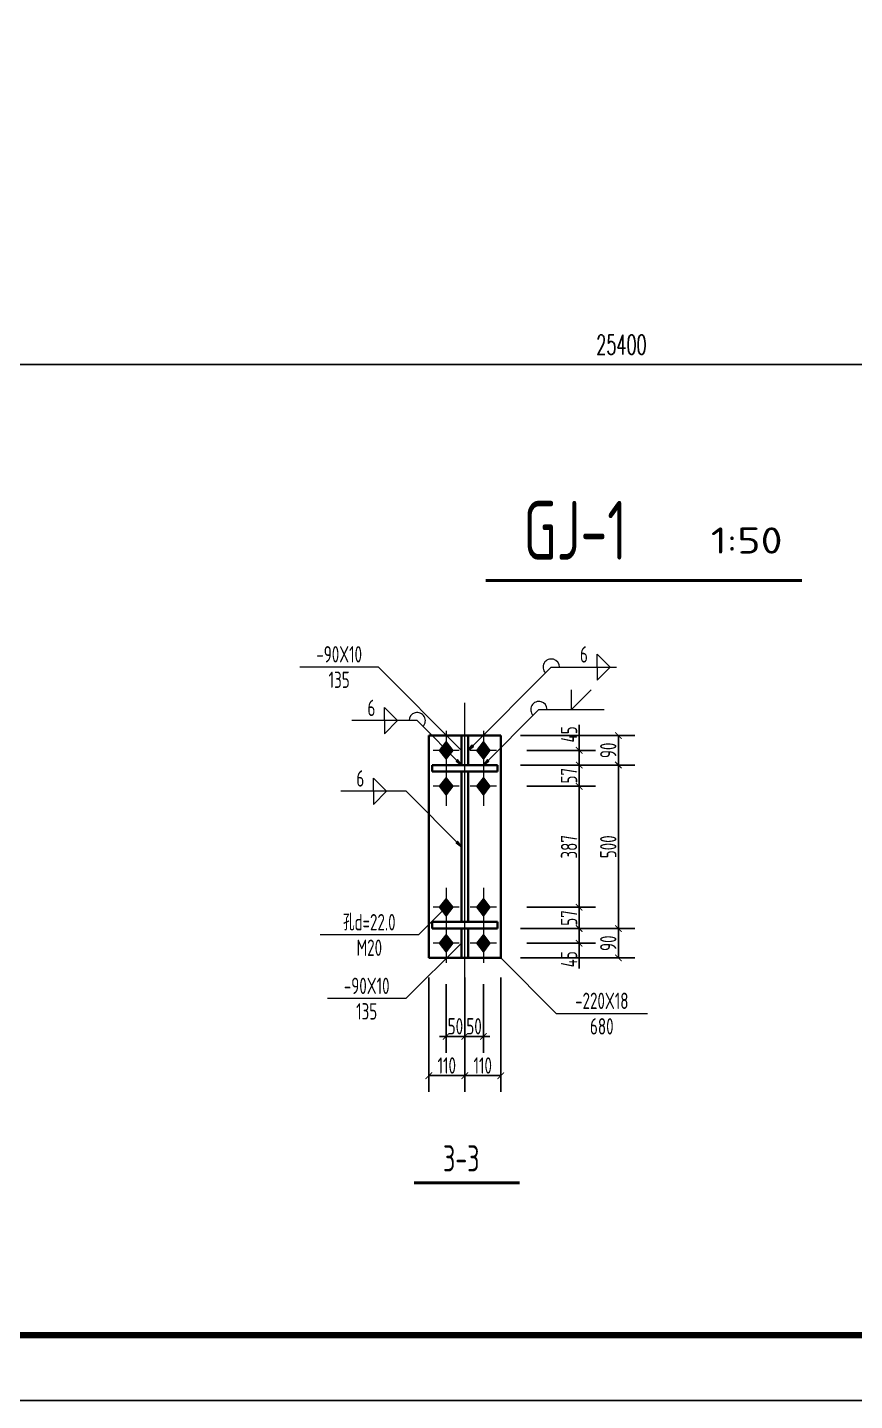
# Model space of a CAD drawing. Extents: x -307088 to 5640332, y -3541089 to -2181377.
# Drawn here: x 5505496 to 5518148, y -3172089 to -3151089 of the extents above; entities that cross this region are included whole.
import ezdxf
from ezdxf.enums import TextEntityAlignment as Align

# ---------------------------------------------------------------- set-up
doc = ezdxf.new("R2010")
doc.units = 0
doc.header["$LTSCALE"] = 100
doc.header["$MEASUREMENT"] = 0
doc.linetypes.add('线型6', pattern=[8.75, 5, -1.25, 1.25, -1.25])
doc.layers.get('0').update_dxf_attribs({"linetype": 'CONTINUOUS'})
doc.layers.get('DEFPOINTS').update_dxf_attribs({"linetype": 'CONTINUOUS'})
for name, color, linetype in [('10', 7, 'CONTINUOUS'), ('11', 7, 'CONTINUOUS'), ('20', 15, 'CONTINUOUS'), ('PUB_DIM', 3, 'CONTINUOUS'), ('PUB_TITLE', 4, 'CONTINUOUS'), ('尺寸标注', 253, 'CONTINUOUS'), ('焊缝标注', 253, 'CONTINUOUS'), ('螺栓孔标注', 253, 'CONTINUOUS'), ('钢板标注', 253, 'CONTINUOUS')]:
    doc.layers.add(name, color=color, linetype=linetype)
doc.styles.add('DIM_FONT', font='SIMPLEX.shx', dxfattribs={"width": 0.6, "bigfont": 'hztxt.shx'})
doc.styles.add('FromPkpm', font='Pkpmeng', dxfattribs={"width": 0.7, "bigfont": 'hztxt'})
doc.styles.get("Standard").update_dxf_attribs({"font": 'tssdeng.shx', "height": 3, "bigfont": 'tssdchn.shx'})
doc.styles.add('TSSD_DIMENSION', font='Tssdeng.shx', dxfattribs={"width": 0.7, "bigfont": 'hztxt.shx'})
doc.dimstyles.new('DIMN', dxfattribs={"dimtxt": 300, "dimasz": 1, "dimexe": 250, "dimexo": 300, "dimgap": 150, "dimtad": 1, "dimdec": 0, "dimzin": 0, "dimdsep": 46, "dimtxsty": 'DIM_FONT', "dimblk": '_DIMX', "dimcen": 0, "dimdle": 100, "dimclrt": 7, "dimadec": 0, "dimazin": 0, "dimtfac": 1, "dimtdec": 0, "dimtix": 1, "dimtmove": 2, "dimatfit": 3, "dimldrblk": '_DIMX', "dimfxl": 1, "dimtolj": 1, "dimtzin": 0, "dimarcsym": 0})
doc.dimstyles.new('Pkpm_1.00', dxfattribs={"dimtxt": 250, "dimasz": 100, "dimexe": 250, "dimexo": 0.0625, "dimgap": 30, "dimtad": 1, "dimdec": 0, "dimrnd": 5, "dimzin": 0, "dimdsep": 46, "dimtxsty": 'FromPkpm', "dimblk1": 'ARCHTICK', "dimblk2": 'ARCHTICK', "dimsah": 1, "dimcen": 0.09, "dimadec": 0, "dimazin": 0, "dimtfac": 1, "dimtdec": 0, "dimtix": 1, "dimtmove": 2, "dimatfit": 1, "dimfxl": 1, "dimtolj": 1, "dimtzin": 0, "dimarcsym": 0})

# ---------------------------------------------------------------- blocks, each defined once
blk = doc.blocks.new('_ARCHTICK')
at = {"color": 0, "linetype": 'ByBlock', "const_width": 0.15}
blk.add_lwpolyline([(-0.5, -0.5), (0.5, 0.5)], dxfattribs=at)
blk = doc.blocks.new('*D41')
at = {"layer": 'DEFPOINTS', "color": 0, "linetype": 'Continuous', "transparency": 16777216}
for p in [(5512736, -3162145), (5513936, -3162145), (5512736, -3162370)]:
    blk.add_point(p, dxfattribs=at)
at = {"layer": '尺寸标注', "color": 0, "linetype": 'Continuous', "lineweight": -2, "transparency": 16777216}
for p, q in [((5513936, -3162145), (5513936, -3161756)), ((5513136, -3162145), (5514186, -3162145)), ((5513936, -3162370), (5513936, -3162145)), ((5513136, -3162370), (5514186, -3162370))]:
    blk.add_line(p, q, dxfattribs=at)
at = {"layer": '尺寸标注', "color": 0, "linetype": 'Continuous', "lineweight": -2, "transparency": 16777216, "xscale": 100, "yscale": 100, "zscale": 100}
for p, rotation in [((5513936, -3162145), 90), ((5513936, -3162370), 270)]:
    blk.add_blockref('_ARCHTICK', p, dxfattribs=dict(at, rotation=rotation))
at = {"layer": '尺寸标注', "color": 0, "linetype": 'Continuous', "lineweight": 18, "transparency": 16777216, "insert": (5513781, -3161901), "char_height": 250, "attachment_point": 5, "rotation": 90, "style": 'FromPkpm'}
blk.add_mtext('\\A1;45', dxfattribs=at)
blk = doc.blocks.new('*D42')
at = {"layer": 'DEFPOINTS', "color": 0, "linetype": 'Continuous', "transparency": 16777216}
for p in [(5512736, -3162370), (5513936, -3162370), (5512736, -3162695)]:
    blk.add_point(p, dxfattribs=at)
at = {"layer": '尺寸标注', "color": 0, "linetype": 'Continuous', "lineweight": -2, "transparency": 16777216}
for p, q in [((5513136, -3162370), (5514186, -3162370)), ((5513936, -3162695), (5513936, -3162370)), ((5513136, -3162695), (5514186, -3162695))]:
    blk.add_line(p, q, dxfattribs=at)
at = {"layer": '尺寸标注', "color": 0, "linetype": 'Continuous', "lineweight": -2, "transparency": 16777216, "xscale": 100, "yscale": 100, "zscale": 100}
for p, rotation in [((5513936, -3162370), 90), ((5513936, -3162695), 270)]:
    blk.add_blockref('_ARCHTICK', p, dxfattribs=dict(at, rotation=rotation))
at = {"layer": '尺寸标注', "color": 0, "linetype": 'Continuous', "lineweight": 18, "transparency": 16777216, "insert": (5513781, -3162533), "char_height": 250, "attachment_point": 5, "rotation": 90, "style": 'FromPkpm'}
blk.add_mtext('\\A1;57', dxfattribs=at)
blk = doc.blocks.new('*D43')
at = {"layer": 'DEFPOINTS', "color": 0, "linetype": 'Continuous', "transparency": 16777216}
for p in [(5512736, -3164870), (5513936, -3164870), (5512736, -3165095)]:
    blk.add_point(p, dxfattribs=at)
at = {"layer": '尺寸标注', "color": 0, "linetype": 'Continuous', "lineweight": -2, "transparency": 16777216}
for p, q in [((5513136, -3164870), (5514186, -3164870)), ((5513936, -3164870), (5513936, -3165095)), ((5513136, -3165095), (5514186, -3165095)), ((5513936, -3165095), (5513936, -3165484))]:
    blk.add_line(p, q, dxfattribs=at)
at = {"layer": '尺寸标注', "color": 0, "linetype": 'Continuous', "lineweight": -2, "transparency": 16777216, "xscale": 100, "yscale": 100, "zscale": 100}
for p, rotation in [((5513936, -3164870), 90), ((5513936, -3165095), 270)]:
    blk.add_blockref('_ARCHTICK', p, dxfattribs=dict(at, rotation=rotation))
at = {"layer": '尺寸标注', "color": 0, "linetype": 'Continuous', "lineweight": 18, "transparency": 16777216, "insert": (5513781, -3165340), "char_height": 250, "attachment_point": 5, "rotation": 90, "style": 'FromPkpm'}
blk.add_mtext('\\A1;45', dxfattribs=at)
blk = doc.blocks.new('*D44')
at = {"layer": 'DEFPOINTS', "color": 0, "linetype": 'Continuous', "transparency": 16777216}
for p in [(5512736, -3164545), (5513936, -3164545), (5512736, -3164870)]:
    blk.add_point(p, dxfattribs=at)
at = {"layer": '尺寸标注', "color": 0, "linetype": 'Continuous', "lineweight": -2, "transparency": 16777216}
for p, q in [((5513136, -3164545), (5514186, -3164545)), ((5513936, -3164870), (5513936, -3164545)), ((5513136, -3164870), (5514186, -3164870))]:
    blk.add_line(p, q, dxfattribs=at)
at = {"layer": '尺寸标注', "color": 0, "linetype": 'Continuous', "lineweight": -2, "transparency": 16777216, "xscale": 100, "yscale": 100, "zscale": 100}
for p, rotation in [((5513936, -3164545), 90), ((5513936, -3164870), 270)]:
    blk.add_blockref('_ARCHTICK', p, dxfattribs=dict(at, rotation=rotation))
at = {"layer": '尺寸标注', "color": 0, "linetype": 'Continuous', "lineweight": 18, "transparency": 16777216, "insert": (5513781, -3164708), "char_height": 250, "attachment_point": 5, "rotation": 90, "style": 'FromPkpm'}
blk.add_mtext('\\A1;57', dxfattribs=at)
blk = doc.blocks.new('*D45')
at = {"layer": 'DEFPOINTS', "color": 0, "linetype": 'Continuous', "transparency": 16777216}
for p in [(5512736, -3162695), (5513936, -3162695), (5512736, -3164545)]:
    blk.add_point(p, dxfattribs=at)
at = {"layer": '尺寸标注', "color": 0, "linetype": 'Continuous', "lineweight": -2, "transparency": 16777216}
for p, q in [((5513136, -3162695), (5514186, -3162695)), ((5513936, -3164545), (5513936, -3162695)), ((5513136, -3164545), (5514186, -3164545))]:
    blk.add_line(p, q, dxfattribs=at)
at = {"layer": '尺寸标注', "color": 0, "linetype": 'Continuous', "lineweight": -2, "transparency": 16777216, "xscale": 100, "yscale": 100, "zscale": 100}
for p, rotation in [((5513936, -3162695), 90), ((5513936, -3164545), 270)]:
    blk.add_blockref('_ARCHTICK', p, dxfattribs=dict(at, rotation=rotation))
at = {"layer": '尺寸标注', "color": 0, "linetype": 'Continuous', "lineweight": 18, "transparency": 16777216, "insert": (5513781, -3163620), "char_height": 250, "attachment_point": 5, "rotation": 90, "style": 'FromPkpm'}
blk.add_mtext('\\A1;387', dxfattribs=at)
blk = doc.blocks.new('*D46')
at = {"layer": 'DEFPOINTS', "color": 0, "linetype": 'Continuous', "transparency": 16777216}
for p in [(5511901, -3165320), (5512186, -3165320), (5512186, -3166520)]:
    blk.add_point(p, dxfattribs=at)
at = {"layer": '尺寸标注', "color": 0, "linetype": 'Continuous', "lineweight": -2, "transparency": 16777216}
for p, q in [((5511901, -3165720), (5511901, -3166770)), ((5512186, -3165720), (5512186, -3166770)), ((5511901, -3166520), (5511801, -3166520)), ((5511901, -3166520), (5512186, -3166520)), ((5512186, -3166520), (5512286, -3166520))]:
    blk.add_line(p, q, dxfattribs=at)
at = {"layer": '尺寸标注', "color": 0, "linetype": 'Continuous', "lineweight": -2, "transparency": 16777216, "xscale": 100, "yscale": 100, "zscale": 100}
blk.add_blockref('_ARCHTICK', (5511901, -3166520), dxfattribs=at)
at = {"layer": '尺寸标注', "color": 0, "linetype": 'Continuous', "lineweight": -2, "transparency": 16777216, "xscale": 100, "yscale": 100, "zscale": 100, "rotation": 180}
blk.add_blockref('_ARCHTICK', (5512186, -3166520), dxfattribs=at)
at = {"layer": '尺寸标注', "color": 0, "linetype": 'Continuous', "lineweight": 18, "transparency": 16777216, "insert": (5512043, -3166365), "char_height": 250, "attachment_point": 5, "style": 'FromPkpm'}
blk.add_mtext('\\A1;50', dxfattribs=at)
blk = doc.blocks.new('*D47')
at = {"layer": 'DEFPOINTS', "color": 0, "linetype": 'Continuous', "transparency": 16777216}
for p in [(5512186, -3165320), (5512471, -3165320), (5512471, -3166520)]:
    blk.add_point(p, dxfattribs=at)
at = {"layer": '尺寸标注', "color": 0, "linetype": 'Continuous', "lineweight": -2, "transparency": 16777216}
for p, q in [((5512186, -3165720), (5512186, -3166770)), ((5512471, -3165720), (5512471, -3166770)), ((5512186, -3166520), (5512086, -3166520)), ((5512186, -3166520), (5512471, -3166520)), ((5512471, -3166520), (5512571, -3166520))]:
    blk.add_line(p, q, dxfattribs=at)
at = {"layer": '尺寸标注', "color": 0, "linetype": 'Continuous', "lineweight": -2, "transparency": 16777216, "xscale": 100, "yscale": 100, "zscale": 100}
blk.add_blockref('_ARCHTICK', (5512186, -3166520), dxfattribs=at)
at = {"layer": '尺寸标注', "color": 0, "linetype": 'Continuous', "lineweight": -2, "transparency": 16777216, "xscale": 100, "yscale": 100, "zscale": 100, "rotation": 180}
blk.add_blockref('_ARCHTICK', (5512471, -3166520), dxfattribs=at)
at = {"layer": '尺寸标注', "color": 0, "linetype": 'Continuous', "lineweight": 18, "transparency": 16777216, "insert": (5512328, -3166365), "char_height": 250, "attachment_point": 5, "style": 'FromPkpm'}
blk.add_mtext('\\A1;50', dxfattribs=at)
blk = doc.blocks.new('*D48')
at = {"layer": 'DEFPOINTS', "color": 0, "linetype": 'Continuous', "transparency": 16777216}
for p in [(5511636, -3165320), (5512186, -3165320), (5512186, -3167120)]:
    blk.add_point(p, dxfattribs=at)
at = {"layer": '尺寸标注', "color": 0, "linetype": 'Continuous', "lineweight": -2, "transparency": 16777216}
for p, q in [((5511636, -3165620), (5511636, -3167370)), ((5512186, -3165620), (5512186, -3167370)), ((5511636, -3167120), (5512186, -3167120))]:
    blk.add_line(p, q, dxfattribs=at)
at = {"layer": '尺寸标注', "color": 0, "linetype": 'Continuous', "lineweight": -2, "transparency": 16777216, "xscale": 100, "yscale": 100, "zscale": 100, "rotation": 180}
blk.add_blockref('_ARCHTICK', (5511636, -3167120), dxfattribs=at)
at = {"layer": '尺寸标注', "color": 0, "linetype": 'Continuous', "lineweight": -2, "transparency": 16777216, "xscale": 100, "yscale": 100, "zscale": 100}
blk.add_blockref('_ARCHTICK', (5512186, -3167120), dxfattribs=at)
at = {"layer": '尺寸标注', "color": 0, "linetype": 'Continuous', "lineweight": 18, "transparency": 16777216, "insert": (5511911, -3166965), "char_height": 250, "attachment_point": 5, "style": 'FromPkpm'}
blk.add_mtext('\\A1;110', dxfattribs=at)
blk = doc.blocks.new('*D49')
at = {"layer": 'DEFPOINTS', "color": 0, "linetype": 'Continuous', "transparency": 16777216}
for p in [(5512186, -3165320), (5512736, -3165320), (5512736, -3167120)]:
    blk.add_point(p, dxfattribs=at)
at = {"layer": '尺寸标注', "color": 0, "linetype": 'Continuous', "lineweight": -2, "transparency": 16777216}
for p, q in [((5512186, -3165620), (5512186, -3167370)), ((5512736, -3165620), (5512736, -3167370)), ((5512186, -3167120), (5512736, -3167120))]:
    blk.add_line(p, q, dxfattribs=at)
at = {"layer": '尺寸标注', "color": 0, "linetype": 'Continuous', "lineweight": -2, "transparency": 16777216, "xscale": 100, "yscale": 100, "zscale": 100, "rotation": 180}
blk.add_blockref('_ARCHTICK', (5512186, -3167120), dxfattribs=at)
at = {"layer": '尺寸标注', "color": 0, "linetype": 'Continuous', "lineweight": -2, "transparency": 16777216, "xscale": 100, "yscale": 100, "zscale": 100}
blk.add_blockref('_ARCHTICK', (5512736, -3167120), dxfattribs=at)
at = {"layer": '尺寸标注', "color": 0, "linetype": 'Continuous', "lineweight": 18, "transparency": 16777216, "insert": (5512461, -3166965), "char_height": 250, "attachment_point": 5, "style": 'FromPkpm'}
blk.add_mtext('\\A1;110', dxfattribs=at)
blk = doc.blocks.new('*D50')
at = {"layer": 'DEFPOINTS', "color": 0, "linetype": 'Continuous', "transparency": 16777216}
for p in [(5512736, -3164870), (5514536, -3164870), (5512736, -3165320)]:
    blk.add_point(p, dxfattribs=at)
at = {"layer": '尺寸标注', "color": 0, "linetype": 'Continuous', "lineweight": -2, "transparency": 16777216}
for p, q in [((5513036, -3164870), (5514786, -3164870)), ((5514536, -3165320), (5514536, -3164870)), ((5513036, -3165320), (5514786, -3165320))]:
    blk.add_line(p, q, dxfattribs=at)
at = {"layer": '尺寸标注', "color": 0, "linetype": 'Continuous', "lineweight": -2, "transparency": 16777216, "xscale": 100, "yscale": 100, "zscale": 100}
for p, rotation in [((5514536, -3164870), 90), ((5514536, -3165320), 270)]:
    blk.add_blockref('_ARCHTICK', p, dxfattribs=dict(at, rotation=rotation))
at = {"layer": '尺寸标注', "color": 0, "linetype": 'Continuous', "lineweight": 18, "transparency": 16777216, "insert": (5514381, -3165095), "char_height": 250, "attachment_point": 5, "rotation": 90, "style": 'FromPkpm'}
blk.add_mtext('\\A1;90', dxfattribs=at)
blk = doc.blocks.new('*D51')
at = {"layer": 'DEFPOINTS', "color": 0, "linetype": 'Continuous', "transparency": 16777216}
for p in [(5512736, -3162370), (5514536, -3162370), (5512736, -3164870)]:
    blk.add_point(p, dxfattribs=at)
at = {"layer": '尺寸标注', "color": 0, "linetype": 'Continuous', "lineweight": -2, "transparency": 16777216}
for p, q in [((5513036, -3162370), (5514786, -3162370)), ((5514536, -3164870), (5514536, -3162370)), ((5513036, -3164870), (5514786, -3164870))]:
    blk.add_line(p, q, dxfattribs=at)
at = {"layer": '尺寸标注', "color": 0, "linetype": 'Continuous', "lineweight": -2, "transparency": 16777216, "xscale": 100, "yscale": 100, "zscale": 100}
for p, rotation in [((5514536, -3162370), 90), ((5514536, -3164870), 270)]:
    blk.add_blockref('_ARCHTICK', p, dxfattribs=dict(at, rotation=rotation))
at = {"layer": '尺寸标注', "color": 0, "linetype": 'Continuous', "lineweight": 18, "transparency": 16777216, "insert": (5514381, -3163620), "char_height": 250, "attachment_point": 5, "rotation": 90, "style": 'FromPkpm'}
blk.add_mtext('\\A1;500', dxfattribs=at)
blk = doc.blocks.new('*D52')
at = {"layer": 'DEFPOINTS', "color": 0, "linetype": 'Continuous', "transparency": 16777216}
for p in [(5512736, -3161920), (5514536, -3161920), (5512736, -3162370)]:
    blk.add_point(p, dxfattribs=at)
at = {"layer": '尺寸标注', "color": 0, "linetype": 'Continuous', "lineweight": -2, "transparency": 16777216}
for p, q in [((5513036, -3161920), (5514786, -3161920)), ((5514536, -3162370), (5514536, -3161920)), ((5513036, -3162370), (5514786, -3162370))]:
    blk.add_line(p, q, dxfattribs=at)
at = {"layer": '尺寸标注', "color": 0, "linetype": 'Continuous', "lineweight": -2, "transparency": 16777216, "xscale": 100, "yscale": 100, "zscale": 100}
for p, rotation in [((5514536, -3161920), 90), ((5514536, -3162370), 270)]:
    blk.add_blockref('_ARCHTICK', p, dxfattribs=dict(at, rotation=rotation))
at = {"layer": '尺寸标注', "color": 0, "linetype": 'Continuous', "lineweight": 18, "transparency": 16777216, "insert": (5514381, -3162145), "char_height": 250, "attachment_point": 5, "rotation": 90, "style": 'FromPkpm'}
blk.add_mtext('\\A1;90', dxfattribs=at)
blk = doc.blocks.new('_DIMX')
blk.add_line((-150, 0), (150, 0))
at = {"const_width": 50}
blk.add_lwpolyline([(-70, -70), (70, 70)], dxfattribs=at)

msp = doc.modelspace()

# ---------------------------------------------------------------- hatches: boundary and pattern name
at = {"layer": '10'}
for points in [[(5511901, -3162015.2), (5511801, -3162145.2), (5511901, -3162275.2), (5512001, -3162145.2)], [(5512471, -3162015.2), (5512371, -3162145.2), (5512471, -3162275.2), (5512571, -3162145.2)], [(5511901, -3162565.2), (5511801, -3162695.2), (5511901, -3162825.2), (5512001, -3162695.2)], [(5512471, -3162565.2), (5512371, -3162695.2), (5512471, -3162825.2), (5512571, -3162695.2)], [(5511901, -3164415.2), (5511801, -3164545.2), (5511901, -3164675.2), (5512001, -3164545.2)], [(5512471, -3164415.2), (5512371, -3164545.2), (5512471, -3164675.2), (5512571, -3164545.2)], [(5511901, -3164965.2), (5511801, -3165095.2), (5511901, -3165225.2), (5512001, -3165095.2)], [(5512471, -3164965.2), (5512371, -3165095.2), (5512471, -3165225.2), (5512571, -3165095.2)]]:
    msp.add_hatch(color=1, dxfattribs=at).paths.add_polyline_path(points)
at = {"layer": '焊缝标注'}
for points in [[(5512236, -3162145.2), (5512317.3, -3162085.1), (5512296.1, -3162063.9)], [(5512136, -3162370.2), (5512076, -3162288.8), (5512054.7, -3162310)], [(5512471, -3162370.2), (5512552.3, -3162310.1), (5512531.1, -3162288.9)], [(5512136, -3163620.2), (5512076, -3163538.8), (5512054.7, -3163560)]]:
    msp.add_hatch(color=256, dxfattribs=at).paths.add_polyline_path(points)

# ---------------------------------------------------------------- linework, layer by layer
at = {"layer": '10', "linetype": '线型6', "lineweight": 18, "ltscale": 100}
msp.add_line((5512186, -3165820.2), (5512186, -3161420.2), dxfattribs=at)
at = {"layer": '10', "color": 9, "lineweight": 18, "ltscale": 100}
for p, q in [((5511901, -3161845.2), (5511901, -3162445.2)), ((5512471, -3161845.2), (5512471, -3162445.2)), ((5512101, -3162145.2), (5511701, -3162145.2)), ((5512671, -3162145.2), (5512271, -3162145.2)), ((5511901, -3162395.2), (5511901, -3162995.2)), ((5512471, -3162395.2), (5512471, -3162995.2)), ((5512101, -3162695.2), (5511701, -3162695.2)), ((5512671, -3162695.2), (5512271, -3162695.2)), ((5511901, -3164245.2), (5511901, -3164845.2)), ((5512471, -3164245.2), (5512471, -3164845.2)), ((5512101, -3164545.2), (5511701, -3164545.2)), ((5512671, -3164545.2), (5512271, -3164545.2)), ((5511901, -3164795.2), (5511901, -3165395.2)), ((5512471, -3164795.2), (5512471, -3165395.2)), ((5512101, -3165095.2), (5511701, -3165095.2)), ((5512671, -3165095.2), (5512271, -3165095.2))]:
    msp.add_line(p, q, dxfattribs=at)
at = {"layer": '10', "color": 3, "lineweight": 35, "ltscale": 100}
for p, q in [((5512686, -3162370.2), (5511686, -3162370.2)), ((5511686, -3162370.2), (5511686, -3162470.2)), ((5512686, -3162470.2), (5512686, -3162370.2)), ((5511686, -3162470.2), (5512686, -3162470.2)), ((5512136, -3164770.2), (5512136, -3162470.2)), ((5512236, -3164770.2), (5512236, -3162470.2)), ((5512686, -3164770.2), (5511686, -3164770.2)), ((5511686, -3164770.2), (5511686, -3164870.2)), ((5511686, -3164870.2), (5512686, -3164870.2)), ((5512686, -3164870.2), (5512686, -3164770.2))]:
    msp.add_line(p, q, dxfattribs=at)
at = {"layer": '10', "color": 1, "linetype": 'Continuous'}
for points in [[(5511901, -3162015.2), (5511801, -3162145.2), (5511901, -3162275.2), (5512001, -3162145.2)], [(5512471, -3162015.2), (5512371, -3162145.2), (5512471, -3162275.2), (5512571, -3162145.2)], [(5511901, -3162565.2), (5511801, -3162695.2), (5511901, -3162825.2), (5512001, -3162695.2)], [(5512471, -3162565.2), (5512371, -3162695.2), (5512471, -3162825.2), (5512571, -3162695.2)], [(5511901, -3164415.2), (5511801, -3164545.2), (5511901, -3164675.2), (5512001, -3164545.2)], [(5512471, -3164415.2), (5512371, -3164545.2), (5512471, -3164675.2), (5512571, -3164545.2)], [(5511901, -3164965.2), (5511801, -3165095.2), (5511901, -3165225.2), (5512001, -3165095.2)], [(5512471, -3164965.2), (5512371, -3165095.2), (5512471, -3165225.2), (5512571, -3165095.2)]]:
    msp.add_lwpolyline(points, close=True, dxfattribs=at)
at = {"layer": '10', "const_width": 45}
msp.add_lwpolyline([(5511408, -3168760), (5513028, -3168760)], dxfattribs=at)
at = {"layer": '11', "color": 7, "const_width": 45}
msp.add_lwpolyline([(5512507.2, -3159547.7), (5517343.6, -3159547.7)], dxfattribs=at)
at = {"layer": '20', "lineweight": 35, "ltscale": 100}
for p, q in [((5512736, -3161920.2), (5511636, -3161920.2)), ((5511636, -3161920.2), (5511636, -3165320.2)), ((5512236, -3161920.2), (5512136, -3161920.2)), ((5512136, -3161920.2), (5512136, -3162370.2)), ((5512236, -3162370.2), (5512236, -3161920.2)), ((5512736, -3165320.2), (5512736, -3161920.2)), ((5512136, -3162370.2), (5512236, -3162370.2)), ((5512136, -3164870.2), (5512236, -3164870.2)), ((5512136, -3165320.2), (5512136, -3164870.2)), ((5512236, -3164870.2), (5512236, -3165320.2)), ((5511636, -3165320.2), (5512736, -3165320.2)), ((5512236, -3165320.2), (5512136, -3165320.2))]:
    msp.add_line(p, q, dxfattribs=at)
at = {"layer": 'PUB_TITLE'}
msp.add_lwpolyline([(5479576.3, -3172089.1), (5553876.3, -3172089.1), (5553876.3, -3130089.1), (5479576.3, -3130089.1)], close=True, dxfattribs=at)
at = {"layer": 'PUB_TITLE', "const_width": 100}
msp.add_lwpolyline([(5482076.3, -3171089.1), (5552876.3, -3171089.1), (5552876.3, -3131089.1), (5482076.3, -3131089.1)], close=True, dxfattribs=at)
at = {"layer": '焊缝标注', "lineweight": 18, "ltscale": 100}
for p, q in [((5514209.3, -3160672.9), (5514409.3, -3160872.9)), ((5514209.3, -3160872.9), (5514209.3, -3160672.9)), ((5512236, -3162145.2), (5513509.3, -3160872.9)), ((5513509.3, -3160872.9), (5514509.3, -3160872.9)), ((5514209.3, -3161072.9), (5514409.3, -3160872.9)), ((5514209.3, -3160872.9), (5514209.3, -3161072.9)), ((5513819.9, -3161522), (5513819.9, -3161222)), ((5513819.9, -3161522), (5514119.9, -3161222)), ((5511158, -3161690.6), (5510958, -3161490.6)), ((5510958, -3161690.6), (5510958, -3161490.6)), ((5512471, -3162370.2), (5513319.9, -3161522)), ((5513319.9, -3161522), (5514319.9, -3161522)), ((5511458, -3161690.6), (5510458, -3161690.6)), ((5511158, -3161690.6), (5510958, -3161890.6)), ((5510958, -3161690.6), (5510958, -3161890.6)), ((5512136, -3162370.2), (5511458, -3161690.6)), ((5510988.5, -3162770.7), (5510788.5, -3162570.7)), ((5510788.5, -3162770.7), (5510788.5, -3162570.7)), ((5511288.5, -3162770.7), (5510288.5, -3162770.7)), ((5510988.5, -3162770.7), (5510788.5, -3162970.7)), ((5510788.5, -3162770.7), (5510788.5, -3162970.7)), ((5512136, -3163620.2), (5511288.5, -3162770.7))]:
    msp.add_line(p, q, dxfattribs=at)
at = {"layer": '焊缝标注', "linetype": 'Continuous'}
for points in [[(5512236, -3162145.2), (5512317.3, -3162085.1), (5512296.1, -3162063.9)], [(5512136, -3162370.2), (5512076, -3162288.8), (5512054.7, -3162310)], [(5512471, -3162370.2), (5512552.3, -3162310.1), (5512531.1, -3162288.9)], [(5512136, -3163620.2), (5512076, -3163538.8), (5512054.7, -3163560)]]:
    msp.add_lwpolyline(points, close=True, dxfattribs=at)
at = {"layer": '焊缝标注', "lineweight": 18, "ltscale": 100}
for centre, start, end in [((5513509.3, -3160872.9), 0, 224.97719), ((5513319.9, -3161522), 0, 224.97719), ((5511458, -3161690.6), 314.93155, 180)]:
    msp.add_arc(centre, 125, start, end, dxfattribs=at)
at = {"layer": '螺栓孔标注', "lineweight": 18, "ltscale": 100}
for p, q in [((5511901, -3164545.2), (5511475.9, -3164968.6)), ((5511475.9, -3164968.6), (5509975.9, -3164968.6))]:
    msp.add_line(p, q, dxfattribs=at)
at = {"layer": '螺栓孔标注', "ltscale": 100, "const_width": 10}
msp.add_lwpolyline([(5511906, -3164545.2, 1), (5511896, -3164545.2, 1)], format="xyb", close=True, dxfattribs=at)
at = {"layer": '钢板标注', "lineweight": 18, "ltscale": 100}
for p, q in [((5510864.7, -3160870.9), (5509664.7, -3160870.9)), ((5512136, -3162145.2), (5510864.7, -3160870.9)), ((5512136, -3165095.2), (5511285.8, -3165942)), ((5512736, -3165320.2), (5513582.1, -3166171.1)), ((5511285.8, -3165942), (5510085.8, -3165942)), ((5513582.1, -3166171.1), (5514982.1, -3166171.1))]:
    msp.add_line(p, q, dxfattribs=at)
at = {"layer": '钢板标注', "ltscale": 100, "const_width": 10}
for points in [[(5512141, -3162145.2, 1), (5512131, -3162145.2, 1)], [(5512141, -3165095.2, 1), (5512131, -3165095.2, 1)], [(5512741, -3165320.2, 1), (5512731, -3165320.2, 1)]]:
    msp.add_lwpolyline(points, format="xyb", close=True, dxfattribs=at)

# ---------------------------------------------------------------- texts
at = {"layer": '10', "width": 1.04027}
msp.add_text('1:50 ', height=400, dxfattribs=at).set_placement((5515948.7, -3159135.7), (5517358.7, -3159135.7), align=Align.FIT)
at = {"layer": '10', "width": 0.7}
msp.add_text('3-3', height=400, dxfattribs=at).set_placement((5511853.5, -3168585))
at = {"layer": '11', "color": 7, "style": 'TSSD_DIMENSION', "width": 0.7}
msp.add_text('GJ-1', height=900, dxfattribs=at).set_placement((5513082.7, -3159230))
at = {"layer": '焊缝标注', "lineweight": 25, "style": 'FromPkpm', "width": 0.7}
for p in [(5514009.3, -3160802.9), (5510758, -3161620.6), (5510588.5, -3162700.7)]:
    msp.add_text('6', height=250, dxfattribs=at).set_placement(p, align=Align.CENTER)
at = {"layer": '螺栓孔标注', "lineweight": 25, "style": 'FromPkpm', "width": 0.7}
msp.add_text('孔d=22.0', height=250, dxfattribs=at).set_placement((5510725.9, -3164898.6), align=Align.CENTER)
msp.add_text('M20', height=250, dxfattribs=at).set_placement((5510725.9, -3165038.6), align=Align.TOP_CENTER)
at = {"layer": '钢板标注', "lineweight": 25, "style": 'FromPkpm', "width": 0.7}
for s, p in [('-90X10', (5510264.7, -3160800.9)), ('-90X10', (5510685.8, -3165872)), ('-220X18', (5514282.1, -3166101.1))]:
    msp.add_text(s, height=250, dxfattribs=at).set_placement(p, align=Align.CENTER)
for s, p in [('135', (5510264.7, -3160940.9)), ('135', (5510685.8, -3166012)), ('680', (5514282.1, -3166241.1))]:
    msp.add_text(s, height=250, dxfattribs=at).set_placement(p, align=Align.TOP_CENTER)

# ---------------------------------------------------------------- dimensions: what is measured, and where the dimension line sits
at = {"layer": 'PUB_DIM'}
msp.add_aligned_dim(p1=(5489182.9, -3154655), p2=(5539982.9, -3154655), distance=-1587.4, dimstyle='DIMN', override={"dimlfac": 0.5}, dxfattribs=at).render()
at = {"layer": '尺寸标注', "linetype": 'Continuous', "lineweight": 18}
for base, p1, p2, text, override, picture, middle in [((5513936, -3162145.2), (5512736, -3162370.2), (5512736, -3162145.2), '45', {"dimexo": 400, "dimtad": 1, "dimjust": 2, "dimtih": 0, "dimtoh": 0, "dimtix": 0, "dimtmove": 0, "dimatfit": 3}, '*D41', (5513781, -3161900.8)), ((5514536, -3161920.2), (5512736, -3162370.2), (5512736, -3161920.2), '90', {"dimexo": 300, "dimtad": 1, "dimjust": 0, "dimtih": 0, "dimtoh": 0, "dimtmove": 0, "dimatfit": 3}, '*D52', (5514381, -3162145.2)), ((5513936, -3162370.2), (5512736, -3162695.2), (5512736, -3162370.2), '57', {"dimexo": 400, "dimtad": 1, "dimjust": 0, "dimtih": 0, "dimtoh": 0, "dimtmove": 0, "dimatfit": 3}, '*D42', (5513781, -3162532.7)), ((5514536, -3162370.2), (5512736, -3164870.2), (5512736, -3162370.2), '500', {"dimexo": 300, "dimtad": 1, "dimjust": 0, "dimtih": 0, "dimtoh": 0, "dimtmove": 0, "dimatfit": 3}, '*D51', (5514381, -3163620.2)), ((5513936, -3162695.2), (5512736, -3164545.2), (5512736, -3162695.2), '387', {"dimexo": 400, "dimtad": 1, "dimjust": 0, "dimtih": 0, "dimtoh": 0, "dimtmove": 0, "dimatfit": 3}, '*D45', (5513781, -3163620.2)), ((5513936, -3164545.2), (5512736, -3164870.2), (5512736, -3164545.2), '57', {"dimexo": 400, "dimtad": 1, "dimjust": 0, "dimtih": 0, "dimtoh": 0, "dimtmove": 0, "dimatfit": 3}, '*D44', (5513781, -3164707.7)), ((5513936, -3164870.2), (5512736, -3165095.2), (5512736, -3164870.2), '45', {"dimexo": 400, "dimtad": 1, "dimjust": 1, "dimtih": 0, "dimtoh": 0, "dimtix": 0, "dimtmove": 0, "dimatfit": 3}, '*D43', (5513781, -3165339.6)), ((5514536, -3164870.2), (5512736, -3165320.2), (5512736, -3164870.2), '90', {"dimexo": 300, "dimtad": 1, "dimjust": 0, "dimtih": 0, "dimtoh": 0, "dimtmove": 0, "dimatfit": 3}, '*D50', (5514381, -3165095.2))]:
    dim = msp.add_linear_dim(base=base, p1=p1, p2=p2, angle=90, text=text, dimstyle='Pkpm_1.00', override=override, dxfattribs=at)
    dim.commit()
    dim.dimension.update_dxf_attribs({"geometry": picture, "text_midpoint": middle})
for base, p1, p2, text, override, picture, middle in [((5512186, -3167120.2), (5511636, -3165320.2), (5512186, -3165320.2), '110', {"dimexo": 300, "dimtad": 1, "dimjust": 0, "dimtih": 0, "dimtoh": 0, "dimtmove": 0, "dimatfit": 3}, '*D48', (5511911, -3166965.2)), ((5512186, -3166520.2), (5511901, -3165320.2), (5512186, -3165320.2), '50', {"dimexo": 400, "dimtad": 1, "dimjust": 0, "dimtih": 0, "dimtoh": 0, "dimtmove": 0, "dimatfit": 3}, '*D46', (5512043.5, -3166365.2)), ((5512471, -3166520.2), (5512186, -3165320.2), (5512471, -3165320.2), '50', {"dimexo": 400, "dimtad": 1, "dimjust": 0, "dimtih": 0, "dimtoh": 0, "dimtmove": 0, "dimatfit": 3}, '*D47', (5512328.5, -3166365.2)), ((5512736, -3167120.2), (5512186, -3165320.2), (5512736, -3165320.2), '110', {"dimexo": 300, "dimtad": 1, "dimjust": 0, "dimtih": 0, "dimtoh": 0, "dimtmove": 0, "dimatfit": 3}, '*D49', (5512461, -3166965.2))]:
    dim = msp.add_linear_dim(base=base, p1=p1, p2=p2, text=text, dimstyle='Pkpm_1.00', override=override, dxfattribs=at)
    dim.commit()
    dim.dimension.update_dxf_attribs({"geometry": picture, "text_midpoint": middle})

doc.saveas('drawing.dxf')
